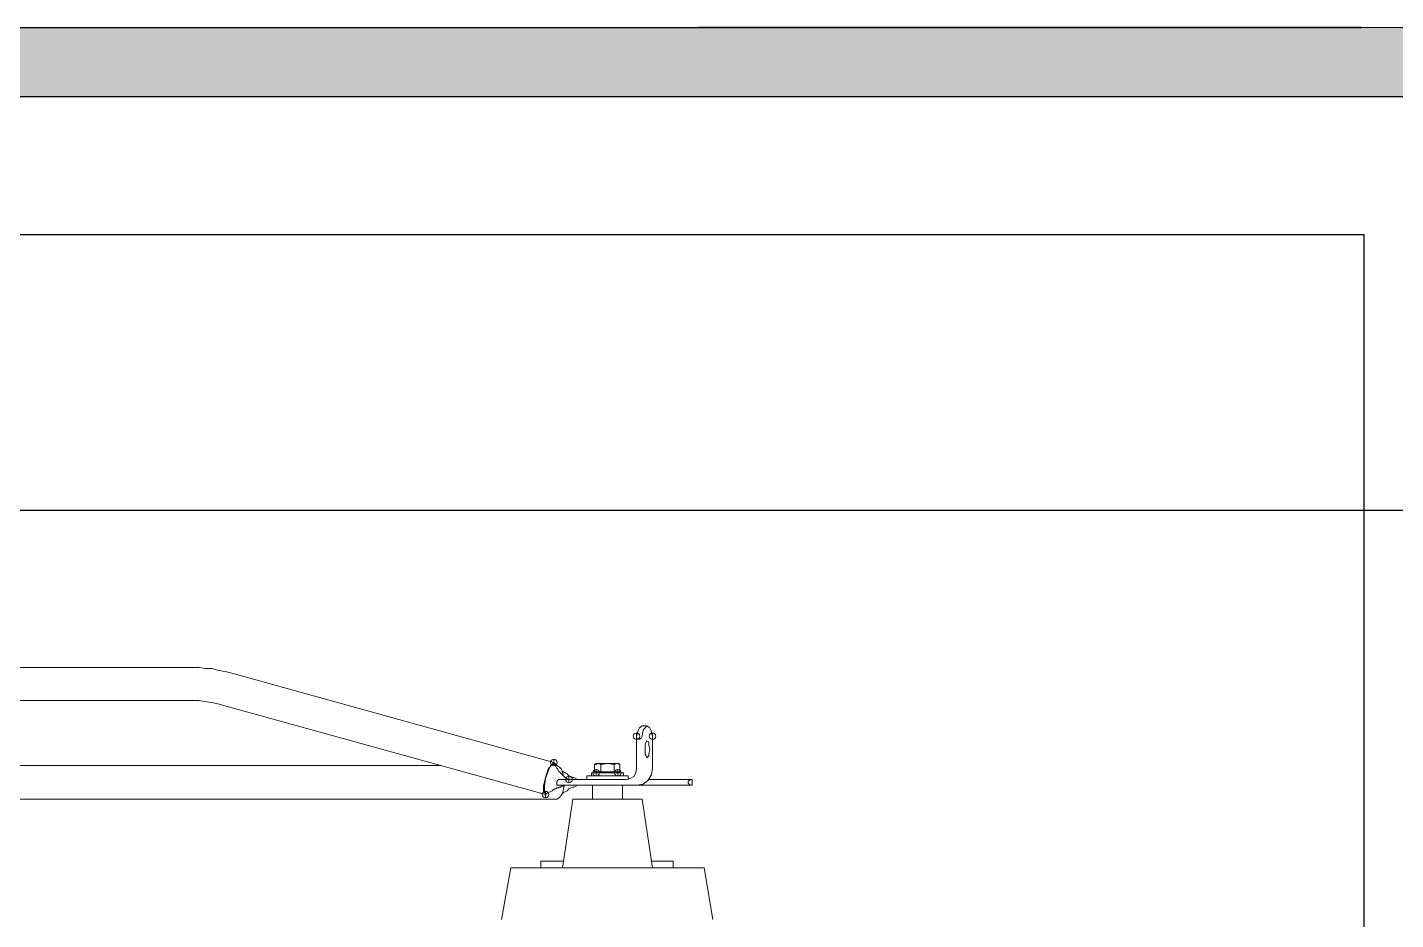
# Model space of a CAD drawing. Extents: x 758840 to 1108724, y -102573 to 143521.
# Drawn here: x 887304 to 888295, y 67136 to 67783 of the extents above; entities that cross this region are included whole.
import ezdxf

# ---------------------------------------------------------------- set-up
doc = ezdxf.new("R2010")
doc.units = 0
doc.header["$LTSCALE"] = 1000
doc.header["$MEASUREMENT"] = 0
for name, color, linetype in [('02电气-设备', 255, 'Continuous'), ('02电气-设备基础', 252, 'Continuous'), ('PDF_0', 7, 'Continuous')]:
    doc.layers.add(name, color=color, linetype=linetype)

# ---------------------------------------------------------------- blocks, each defined once
blk = doc.blocks.new('2500KVA 变压器')
at = {"lineweight": -3}
blk.add_lwpolyline([(0, 0), (2400, 0), (2400, 1500), (0, 1500)], close=True, dxfattribs=at)
at = {"layer": 'PDF_0', "lineweight": 15}
for points in [[(586.8, 1117.55), (820.27, 1182.21), (825.03, 1183.57), (829.8, 1184.25), (834.56, 1185.62), (839.33, 1185.62), (844.09, 1186.3), (848.86, 1186.3)], [(848.86, 1186.3), (1591.47, 1186.3), (1596.24, 1186.3), (1601, 1185.62), (1605.77, 1185.62), (1610.53, 1184.25), (1615.3, 1183.57), (1620.06, 1182.21)], [(848.86, 1162.47), (844.09, 1162.47), (840.01, 1161.79), (835.24, 1161.11), (831.16, 1160.43), (827.08, 1159.07)], [(1591.47, 1162.47), (848.86, 1162.47)], [(827.08, 1159.07), (592.92, 1094.41)], [(515.33, 1136.61), (516.69, 1141.37), (517.37, 1142.73), (519.41, 1144.1)], [(522.81, 1144.1), (519.41, 1144.1)], [(519.41, 1144.1), (520.77, 1142.73), (522.13, 1141.37), (522.81, 1136.61)], [(522.81, 1144.1), (524.86, 1142.73), (525.54, 1141.37), (526.9, 1136.61)], [(515.33, 1136.61), (515.33, 1113.46)], [(519.41, 1133.2), (518.05, 1132.52), (518.05, 1130.48), (517.37, 1127.08)], [(520.77, 1127.08), (520.77, 1130.48), (520.09, 1132.52), (519.41, 1133.2)], [(524.86, 1134.57), (523.5, 1135.25), (522.81, 1136.61)], [(524.86, 1134.57), (525.54, 1134.57)], [(526.9, 1136.61), (526.9, 1135.25), (525.54, 1134.57)], [(526.9, 1113.46), (526.9, 1136.61)], [(517.37, 1127.08), (518.05, 1123.67), (518.05, 1122.31), (519.41, 1120.95)], [(519.41, 1120.95), (520.09, 1122.31), (520.77, 1123.67), (520.77, 1127.08)], [(526.9, 1101.21), (522.13, 1101.89), (518.73, 1104.62), (516.01, 1108.7), (515.33, 1113.46)], [(534.39, 1105.3), (531.66, 1105.98), (528.94, 1107.34), (527.58, 1110.06), (526.9, 1113.46)], [(539.15, 1116.19), (539.83, 1116.87)], [(543.24, 1116.19), (541.19, 1116.87), (539.15, 1116.19)], [(539.15, 1110.74), (539.15, 1116.19)], [(557.53, 1110.74), (539.15, 1110.74)], [(556.17, 1116.87), (539.83, 1116.87)], [(554.81, 1116.87), (552.76, 1116.19), (548, 1116.87), (543.24, 1116.19)], [(543.24, 1110.74), (543.24, 1116.19)], [(552.76, 1110.74), (552.76, 1116.19)], [(557.53, 1116.19), (556.17, 1116.19), (554.81, 1116.87)], [(557.53, 1116.19), (556.17, 1116.87)], [(557.53, 1110.74), (557.53, 1116.19)], [(580.67, 1111.42), (579.99, 1110.74), (578.63, 1110.06), (577.27, 1109.38), (575.91, 1108.02), (574.55, 1107.34), (573.18, 1106.66), (572.5, 1106.66), (569.78, 1105.3)], [(586.12, 1116.19), (585.44, 1114.83), (584.76, 1113.46), (584.08, 1112.78), (583.39, 1111.42), (582.71, 1110.74), (582.03, 1110.06), (581.35, 1109.38), (580.67, 1108.7), (579.99, 1108.02), (579.31, 1107.34), (578.63, 1106.66), (576.59, 1105.3), (576.59, 1105.3)], [(579.99, 1108.02), (581.35, 1112.78), (582.71, 1114.15), (584.76, 1115.51)], [(584.76, 1115.51), (585.44, 1115.51)], [(585.44, 1114.83), (585.44, 1116.19), (586.8, 1117.55)], [(593.61, 1100.53), (592.92, 1105.98), (590.88, 1111.42), (589.52, 1114.83), (588.16, 1116.19), (587.48, 1116.19), (586.12, 1116.19)], [(586.8, 1117.55), (588.84, 1115.51), (590.88, 1112.78), (592.92, 1106.66), (594.29, 1100.53), (594.29, 1097.13), (593.61, 1095.77), (592.92, 1094.41)], [(668.48, 1115.51), (1182.39, 1115.51)], [(486.74, 1101.21), (486.74, 1105.3)], [(518.05, 1105.3), (486.74, 1105.3)], [(486.74, 1101.21), (584.76, 1101.21)], [(488.1, 1105.3), (488.78, 1104.62), (489.46, 1103.94)], [(489.46, 1102.57), (488.78, 1101.89), (488.1, 1101.21)], [(489.46, 1102.57), (489.46, 1103.94)], [(533.03, 1108.02), (533.03, 1105.3)], [(533.03, 1108.02), (562.97, 1108.02)], [(534.39, 1105.3), (583.39, 1105.3)], [(536.43, 1108.02), (536.43, 1110.06)], [(536.43, 1110.06), (559.57, 1110.06)], [(537.11, 1091), (537.11, 1101.21)], [(558.89, 1091), (558.89, 1101.21)], [(559.57, 1108.02), (559.57, 1110.06)], [(562.97, 1108.02), (562.97, 1105.3)], [(569.1, 1105.3), (569.78, 1105.3)], [(572.5, 1099.85), (569.78, 1101.21), (569.1, 1101.21)], [(575.91, 1105.3), (576.59, 1105.3)], [(577.95, 1101.21), (577.27, 1101.21)], [(592.24, 1095.09), (590.88, 1095.77), (589.52, 1096.45), (588.16, 1097.13), (587.48, 1097.81), (586.12, 1098.49), (585.44, 1098.49), (584.76, 1099.17), (583.39, 1099.17), (582.71, 1099.85), (582.03, 1099.85), (581.35, 1100.53), (580.67, 1100.53), (579.99, 1100.53), (579.31, 1101.21), (578.63, 1101.21), (577.95, 1101.21)], [(584.76, 1091), (582.71, 1092.36), (580.67, 1095.09), (579.31, 1100.53)], [(583.39, 1105.3), (584.76, 1103.94)], [(584.76, 1103.25), (584.76, 1103.94), (584.76, 1103.94)], [(584.76, 1103.25), (584.76, 1101.89), (584.76, 1101.21)], [(592.24, 1095.09), (593.61, 1095.77), (593.61, 1097.13), (593.61, 1100.53)], [(515.33, 1041.31), (522.81, 1091)], [(522.81, 1091), (573.18, 1091)], [(580.67, 1095.09), (579.99, 1095.77), (578.63, 1096.45), (577.27, 1097.13), (575.91, 1098.49), (574.55, 1099.17), (573.18, 1099.85), (572.5, 1099.85)], [(580.67, 1041.31), (573.18, 1091)], [(584.76, 1091), (1182.39, 1091)], [(592.92, 1094.41), (590.88, 1095.77)], [(477.89, 1041.31), (471.76, 1003.88)], [(618.11, 1041.31), (477.89, 1041.31)], [(500.35, 1046.08), (500.35, 1041.31)], [(500.35, 1046.08), (516.69, 1046.08)], [(579.99, 1046.08), (596.33, 1046.08)], [(596.33, 1046.08), (596.33, 1041.31)], [(624.92, 1003.88), (618.11, 1041.31)]]:
    blk.add_lwpolyline(points, dxfattribs=at)
for points in [[(515.33, 1134.23), (515.33, 1138.99), (515.33, 1138.99)], [(526.9, 1134.23), (526.9, 1138.99), (526.9, 1138.99)], [(540.51, 1107.68), (540.51, 1112.44), (540.51, 1112.44)], [(556.17, 1107.68), (556.17, 1112.44), (556.17, 1112.44)], [(586.8, 1115.17), (586.8, 1119.93), (586.8, 1119.93)], [(575.91, 1102.91), (575.91, 1107.68), (575.91, 1107.68)], [(592.92, 1092.02), (592.92, 1096.79), (592.92, 1096.79)]]:
    blk.add_lwpolyline(points, close=True, dxfattribs=at)
for points in [[(515.33, 1138.99), (514.02, 1138.99), (512.95, 1137.92), (512.95, 1136.61), (512.95, 1135.3), (514.02, 1134.23), (515.33, 1134.23), (516.64, 1134.23), (517.71, 1135.3), (517.71, 1136.61), (517.71, 1137.92), (516.64, 1138.99), (515.33, 1138.99)], [(526.9, 1138.99), (525.59, 1138.99), (524.52, 1137.92), (524.52, 1136.61), (524.52, 1135.3), (525.59, 1134.23), (526.9, 1134.23), (528.21, 1134.23), (529.28, 1135.3), (529.28, 1136.61), (529.28, 1137.92), (528.21, 1138.99), (526.9, 1138.99)], [(540.51, 1112.44), (539.2, 1112.44), (538.13, 1111.37), (538.13, 1110.06), (538.13, 1108.75), (539.2, 1107.68), (540.51, 1107.68), (541.82, 1107.68), (542.89, 1108.75), (542.89, 1110.06), (542.89, 1111.37), (541.82, 1112.44), (540.51, 1112.44)], [(556.17, 1112.44), (554.86, 1112.44), (553.79, 1111.37), (553.79, 1110.06), (553.79, 1108.75), (554.86, 1107.68), (556.17, 1107.68), (557.48, 1107.68), (558.55, 1108.75), (558.55, 1110.06), (558.55, 1111.37), (557.48, 1112.44), (556.17, 1112.44)], [(586.8, 1119.93), (585.49, 1119.93), (584.42, 1118.86), (584.42, 1117.55), (584.42, 1116.24), (585.49, 1115.17), (586.8, 1115.17), (588.11, 1115.17), (589.18, 1116.24), (589.18, 1117.55), (589.18, 1118.86), (588.11, 1119.93), (586.8, 1119.93)], [(575.91, 1107.68), (574.6, 1107.68), (573.53, 1106.61), (573.53, 1105.3), (573.53, 1103.99), (574.6, 1102.91), (575.91, 1102.91), (577.22, 1102.91), (578.29, 1103.99), (578.29, 1105.3), (578.29, 1106.61), (577.22, 1107.68), (575.91, 1107.68)], [(592.92, 1096.79), (591.61, 1096.79), (590.54, 1095.72), (590.54, 1094.41), (590.54, 1093.1), (591.61, 1092.02), (592.92, 1092.02), (594.23, 1092.02), (595.31, 1093.1), (595.31, 1094.41), (595.31, 1095.72), (594.23, 1096.79), (592.92, 1096.79)]]:
    blk.add_open_spline(points, degree=3, knots=[0, 0, 0, 0, 1, 1, 1, 2, 2, 2, 3, 3, 3, 4, 4, 4, 4], dxfattribs=at)
for points in [[(515.33, 1134.23), (515.33, 1138.99), (515.33, 1138.99)], [(526.9, 1134.23), (526.9, 1138.99), (526.9, 1138.99)], [(540.51, 1107.68), (540.51, 1112.44), (540.51, 1112.44)], [(556.17, 1107.68), (556.17, 1112.44), (556.17, 1112.44)], [(586.8, 1115.17), (586.8, 1119.93), (586.8, 1119.93)], [(575.91, 1102.91), (575.91, 1107.68), (575.91, 1107.68)], [(592.92, 1092.02), (592.92, 1096.79), (592.92, 1096.79)]]:
    blk.add_solid(points, dxfattribs=at)
blk = doc.blocks.new('BD4-PAL0101-LVPM-08')
at = {"ltscale": 5}
h = blk.add_hatch(dxfattribs=at)
h.set_pattern_fill('隔热材料01', color=8, scale=80, angle=45)
h.set_pattern_definition([(315, (-6392441.697, 4851932.684), (28.28427125, 28.28427125), [4.0142, -35.9858]), (315, (-6392462.887, 4851911.494), (28.28427125, 28.28427125), [4.0142, -35.9858]), (135, (-6392429.262, 4851906.733), (-28.28427125, -28.28427125), [4.0142, -35.9858]), (135, (-6392436.936, 4851899.06), (-28.28427125, -28.28427125), [4.0142, -35.9858]), (225, (-6392414.405, 4851912.5), (28.28427125, -28.28427125), [40.0194, 0.0194]), (180, (-6392423.72, 4851906.023), (-28.2842, 28.2842), [3.4144, -53.1542]), (161.56505, (-6392398.85, 4851934.308), (-28.284169758, 28.28429741), [2.244, -87.1988]), (161.56505, (-6392427.134, 4851906.023), (-28.284169758, 28.28429741), [2.244, -87.1988]), (198.43495, (-6392391.177, 4851935.727), (-28.28429741, 28.28416976), [4.488, -84.9548]), (198.43495, (-6392419.46, 4851907.443), (-28.28429741, 28.28416976), [4.488, -84.9548]), (108.43495, (-6392403.817, 4851937.856), (-28.28429741, 28.284169758), [21.3712, -68.0716]), (108.43495, (-6392432.101, 4851909.571), (-28.28429741, 28.284169758), [21.3712, -68.0716]), (161.56505, (-6392413.413, 4851960.969), (-28.284169758, 28.28429741), [2.244, -87.1988]), (161.56505, (-6392441.697, 4851932.684), (-28.284169758, 28.28429741), [2.244, -87.1988]), (180, (-6392443.826, 4851933.394), (-28.2842, 28.2842), [3.4144, -53.1542]), (198.43495, (-6392418.956, 4851961.678), (-28.28429741, 28.28416976), [4.488, -84.9548]), (198.43495, (-6392447.24, 4851933.394), (-28.28429741, 28.28416976), [4.488, -84.9548]), (90, (-6392463.597, 4851913.623), (-28.2842, 28.2842), [3.4144, -53.1542]), (108.43495, (-6392434.603, 4851939.779), (-28.28429741, 28.284169758), [2.244, -87.1988]), (108.43495, (-6392462.887, 4851911.494), (-28.28429741, 28.284169758), [2.244, -87.1988]), (71.56505, (-6392435.313, 4851945.322), (-28.28416976, 28.28429741), [4.488, -84.9548]), (71.56505, (-6392463.597, 4851917.038), (-28.28416976, 28.28429741), [4.488, -84.9548]), (161.56505, (-6392411.49, 4851930.182), (-28.284169758, 28.28429741), [21.3712, -68.0716]), (161.56505, (-6392439.774, 4851901.898), (-28.284169758, 28.28429741), [21.3712, -68.0716]), (90, (-6392436.226, 4851893.516), (-28.2842, 28.2842), [3.4144, -53.1542]), (108.43495, (-6392407.942, 4851925.215), (-28.28429741, 28.284169758), [2.244, -87.1988]), (108.43495, (-6392436.226, 4851896.93), (-28.28429741, 28.284169758), [2.244, -87.1988]), (71.56505, (-6392409.36, 4851917.543), (-28.28416976, 28.28429741), [4.488, -84.9548]), (71.56505, (-6392437.646, 4851889.26), (-28.28416976, 28.28429741), [4.488, -84.9548])])
h.paths.add_polyline_path([(1944777.55, 710273.09), (1944777.55, 710323.09), (1944212.05, 710323.09), (1944212.05, 710273.09)])
h.paths.add_polyline_path([(1945348.05, 710273.09), (1945348.05, 710323.09), (1944782.55, 710323.09), (1944782.55, 710273.09)])
h.paths.add_polyline_path([(1943209.55, 710323.09), (1944102.05, 710323.09), (1944102.05, 710273.09), (1943209.55, 710273.09)])
h.paths.add_polyline_path([(1942312.05, 710323.09), (1943204.55, 710323.09), (1943204.55, 710273.09), (1942312.05, 710273.09)])
h.paths.add_polyline_path([(1942202.05, 710273.08), (1941309.55, 710273.08), (1941309.55, 710323.08), (1942202.05, 710323.08)])
h.paths.add_polyline_path([(1941304.55, 710323.08), (1941304.55, 710273.08), (1940412.05, 710273.08), (1940412.05, 710323.08)])
h.paths.add_polyline_path([(1939209.55, 710323.07), (1940302.05, 710323.07), (1940302.05, 710273.07), (1939209.55, 710273.07)])
h.paths.add_polyline_path([(1939204.55, 710323.07), (1939204.55, 710273.07), (1938112.05, 710273.07), (1938112.05, 710323.07)])
h.paths.add_polyline_path([(1936804.55, 710323.07), (1938002.05, 710323.07), (1938002.05, 710273.07), (1936804.55, 710273.07)])
h.paths.add_polyline_path([(1936799.55, 710323.07), (1936799.55, 710273.07), (1935602.05, 710273.07), (1935602.05, 710323.07)])
h.paths.add_polyline_path([(1934199.55, 710323.07), (1935492.05, 710323.07), (1935492.05, 710273.07), (1934199.55, 710273.07)])
h.paths.add_polyline_path([(1934194.55, 710323.07), (1934194.55, 710273.07), (1932902.05, 710273.07), (1932902.05, 710323.07)])
h.paths.add_polyline_path([(1932792.05, 710323.07), (1931952.05, 710323.07), (1931952.05, 710273.07), (1932792.05, 710273.07)])
at = {"linetype": 'ByBlock', "lineweight": 15}
for p, q in [((1934199.55, 710323.07), (1935492.05, 710323.07)), ((1935492.05, 710273.07), (1934199.55, 710273.07))]:
    blk.add_line(p, q, dxfattribs=at)
blk.add_line((1934325.24, 710323.07), (1935305.24, 710323.07))
at = {"layer": '02电气-设备', "color": 5, "ltscale": 5, "xscale": -1}
blk.add_blockref('2500KVA 变压器', (1935307.05, 708673.07, 0), dxfattribs=at)
mesh = blk.add_polymesh((2, 7))
for k, corner in enumerate([(1934825.24, 710323.07), (1934865.24, 710323.07), (1934965.24, 710323.07), (1935065.24, 710323.07), (1935165.24, 710323.07), (1935265.24, 710323.07), (1935305.24, 710323.07), (1934825.24, 710323.07, 200), (1934865.24, 710323.07, 200), (1934965.24, 710323.07, 200), (1935065.24, 710323.07, 200), (1935165.24, 710323.07, 200), (1935265.24, 710323.07, 200), (1935305.24, 710323.07, 200)]):
    mesh.set_mesh_vertex(divmod(k, 7), corner)

msp = doc.modelspace()

# ---------------------------------------------------------------- linework, layer by layer
at = {"layer": '02电气-设备基础'}
msp.add_lwpolyline([(901460.28, 67432.51), (866802.28, 67432.51), (866802.28, 67732.51), (901460.28, 67732.51)], close=True, dxfattribs=at)

# ---------------------------------------------------------------- block references
at = {"layer": '02电气-设备', "lineweight": -3}
msp.add_blockref('BD4-PAL0101-LVPM-08', (-1047035.03, -642540.57), dxfattribs=at)

doc.saveas('drawing.dxf')
